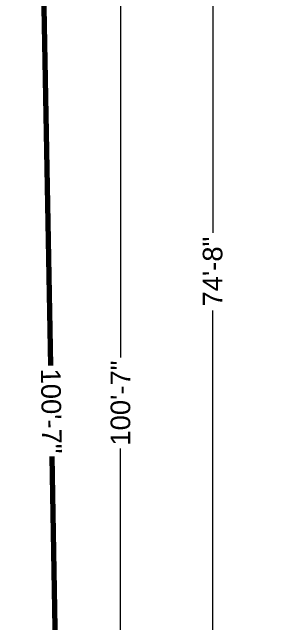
# Model space of a CAD drawing. Header units: millimetres. Extents: x 355 to 3640, y -248 to 1431.
# Drawn here: x 821.3 to 982.5, y 468.3 to 842.1 of the extents above; entities that cross this region are included whole.
import ezdxf

# ---------------------------------------------------------------- set-up
doc = ezdxf.new("R2010")
doc.units = ezdxf.units.MM
doc.layers.get('0').update_dxf_attribs({"plot": 0})
doc.layers.add('DIMENSION', color=251, linetype='Continuous', lineweight=18)
doc.layers.add('WALL', color=2, linetype='Continuous', lineweight=70)
doc.styles.get("Standard").update_dxf_attribs({"font": 'arial.ttf'})
doc.dimstyles.new('ISO-25', dxfattribs={"dimtxt": 12, "dimasz": 17, "dimexe": 13, "dimexo": 20, "dimgap": 3.125, "dimtad": 0, "dimtoh": 1, "dimdec": 0, "dimdsep": 46, "dimlunit": 4, "dimtxsty": 'Standard', "dimblk": 'ARCHTICK', "dimcen": 2.5, "dimclrd": 256, "dimclre": 256, "dimclrt": 256, "dimadec": 0, "dimazin": 0, "dimtfac": 1, "dimtdec": 0, "dimtmove": 0, "dimatfit": 3, "dimldrblk": 'DOT', "dimfxl": 1, "dimlwd": -1, "dimlwe": -1, "dimarcsym": 0})

# ---------------------------------------------------------------- blocks, each defined once
blk = doc.blocks.new('_ArchTick')
at = {"color": 0, "linetype": 'ByBlock', "const_width": 0.15}
blk.add_lwpolyline([(-0.5, -0.5), (0.5, 0.5)], dxfattribs=at)
blk = doc.blocks.new('*D16')
at = {"layer": 'DIMENSION', "transparency": 16777216}
for p, q in [((1102.42, 1131.68), (930.92, 1131.68)), ((943.92, 1131.68), (943.92, 707.22)), ((943.92, 235.4), (943.92, 659.85)), ((1102.42, 235.4), (930.92, 235.4))]:
    blk.add_line(p, q, dxfattribs=at)
at = {"layer": 'DIMENSION', "transparency": 16777216, "xscale": 17, "yscale": 17, "zscale": 17}
for p, rotation in [((943.92, 1131.68), 90), ((943.92, 235.4), 270)]:
    blk.add_blockref('_ArchTick', p, dxfattribs=dict(at, rotation=rotation))
at = {"layer": 'DIMENSION', "transparency": 16777216, "insert": (943.92, 683.54), "char_height": 12, "attachment_point": 5, "rotation": 90}
blk.add_mtext('74\'-8"', dxfattribs=at)
blk = doc.blocks.new('_Dot')
at = {"color": 0, "linetype": 'ByBlock', "lineweight": -2}
blk.add_line((-0.5, 0), (-1, 0), dxfattribs=at)
at = {"color": 0, "linetype": 'ByBlock', "const_width": 0.5}
blk.add_lwpolyline([(-0.25, 0, 1), (0.25, 0, 1)], format="xyb", close=True, dxfattribs=at)
blk = doc.blocks.new('*D33')
at = {"layer": 'DIMENSION', "transparency": 16777216}
for p, q in [((1084.94, 1206.47), (874.58, 1206.47)), ((887.58, 1206.47), (887.58, 631.02)), ((887.58, -0.1), (887.58, 575.35)), ((1106.66, -0.1), (874.58, -0.1))]:
    blk.add_line(p, q, dxfattribs=at)
at = {"layer": 'DIMENSION', "transparency": 16777216, "xscale": 17, "yscale": 17, "zscale": 17}
for p, rotation in [((887.58, 1206.47), 90), ((887.58, -0.1), 270)]:
    blk.add_blockref('_ArchTick', p, dxfattribs=dict(at, rotation=rotation))
at = {"layer": 'DIMENSION', "transparency": 16777216, "insert": (887.58, 603.18), "char_height": 12, "attachment_point": 5, "rotation": 90}
blk.add_mtext('100\'-7"', dxfattribs=at)
blk = doc.blocks.new('*D87')
at = {"layer": 'WALL', "transparency": 16777216}
for p, q in [((1084.94, 1206.11), (821.31, 1201.36)), ((834.31, 1201.6), (844.67, 626.14)), ((856.03, -4.98), (845.67, 570.48)), ((1106.66, -0.46), (843.03, -5.21))]:
    blk.add_line(p, q, dxfattribs=at)
at = {"layer": 'WALL', "transparency": 16777216, "xscale": 17, "yscale": 17, "zscale": 17}
for p, rotation in [((834.31, 1201.6), 91.0312999442739), ((856.03, -4.98), 271.0312999442739)]:
    blk.add_blockref('_ArchTick', p, dxfattribs=dict(at, rotation=rotation))
at = {"layer": 'WALL', "transparency": 16777216, "insert": (845.17, 598.31), "char_height": 12, "attachment_point": 5, "rotation": 271.0313}
blk.add_mtext('100\'-7"', dxfattribs=at)

msp = doc.modelspace()

# ---------------------------------------------------------------- dimensions: what is measured, and where the dimension line sits
at = {"layer": 'DIMENSION'}
for base, p1, p2, picture, middle in [((887.58, -0.1), (1104.94, 1206.47), (1126.66, -0.1), '*D33', (887.58, 603.18)), ((943.92, 1131.68), (1122.42, 235.4), (1122.42, 1131.68), '*D16', (943.92, 683.54))]:
    dim = msp.add_linear_dim(base=base, p1=p1, p2=p2, angle=90, dimstyle='ISO-25', dxfattribs=at)
    dim.commit()
    dim.dimension.update_dxf_attribs({"geometry": picture, "text_midpoint": middle})
at = {"layer": 'WALL'}
dim = msp.add_aligned_dim(p1=(1104.94, 1206.47), p2=(1126.66, -0.1), distance=-270.67, dimstyle='ISO-25', dxfattribs=at)
dim.commit()
dim.dimension.update_dxf_attribs({"geometry": '*D87', "text_midpoint": (845.17, 598.31)})

doc.saveas('drawing.dxf')
